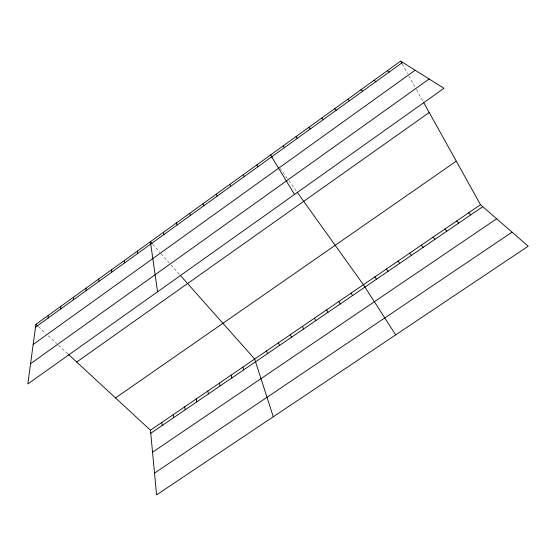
<?xml version="1.0" encoding="UTF-8"?>
<svg xmlns="http://www.w3.org/2000/svg" width="556" height="556" viewBox="0 0 556 556"><rect width="100%" height="100%" fill="white"/><g stroke="black" fill="none" stroke-linecap="round" stroke-linejoin="round"><path stroke-width="0.42" stroke-dasharray="2.78 2.08" d="M38.378 326.629L45.794 333.482M48.226 335.734L56.698 343.566M58.588 345.318L68.027 354.033M152.657 244.244L159.982 252.487M161.087 253.731L169.365 263.051M171.095 264.99L179.692 274.664M280.057 168.336L287.452 178.657M288.905 180.679L296.668 191.521M402.245 64.065L407.576 73.642M408.785 75.824L414.804 86.639M416.458 89.599L423.095 101.526"/><path stroke-width="0.83" d="M86.055 290.705L86.131 288.105M73.322 299.886L73.475 297.238M60.66 309.018L60.889 306.321M48.066 318.101L48.365 315.356M35.911 324.35L27.8 383.981L443.987 88.279L400.605 61.118L35.911 324.35L37.766 326.059M35.528 327.143L402.62 62.383M33.179 344.456L415.13 70.216M30.559 363.721L429.149 78.987M76.679 362.039L429.204 112.507M115.516 397.936L456.288 161.164M150.461 430.233L480.53 204.712L528.2 246.197L156.583 494.882L150.461 430.233L68.645 354.61M150.745 433.305L482.782 206.672M152.539 452.236L496.675 218.758M154.519 473.121L512.069 232.158M387.289 70.73L389.214 72.051M374.049 80.286L375.877 81.669M360.872 89.794L362.609 91.233M347.771 99.26L349.411 100.754M468.583 212.879L470.751 214.88M456.684 221.01L458.783 223.053M334.726 108.67L336.283 110.227M444.842 229.1L446.864 231.185M433.048 237.155L435 239.282M321.757 118.032L323.224 119.644M152.094 243.611L150.405 241.707L157.556 291.789M180.255 275.296L254.669 359.03L273.281 416.785M421.316 245.175L423.192 247.344M308.851 127.345L310.227 129.02M409.633 253.161L411.44 255.364M397.999 261.105L399.736 263.356M296.007 136.616L297.3 138.34M386.42 269.014L388.088 271.307M272.03 157.119L270.522 155.013L294.569 194.44M297.168 192.223L363.422 284.728L395.684 334.879M374.897 276.888L376.488 279.223M283.233 145.839L284.436 147.618M351.107 293.144L352.56 295.556M338.847 301.519L340.223 303.972M400.605 61.118L401.835 63.328M423.505 102.255L480.53 204.712M256.886 164.854L257.914 166.751M326.65 309.852L327.957 312.347M314.508 318.15L315.745 320.687M243.32 174.647L244.258 176.599M302.429 326.4L303.59 328.978M229.83 184.383L230.677 186.392M290.406 334.615L291.497 337.235M278.438 342.795L279.459 345.45M216.416 194.065L217.174 196.129M266.526 350.933L267.478 353.63M203.072 203.698L203.746 205.817M242.875 367.092L243.688 369.865M189.798 213.275L190.388 215.457M231.129 375.112L231.88 377.927M219.446 383.098L220.12 385.954M176.599 222.803L177.1 225.034M207.812 391.049L208.424 393.94M196.233 398.958L196.782 401.884M163.464 232.283L163.881 234.569M184.71 406.832L185.19 409.793M173.236 414.672L173.66 417.667M161.824 422.47L162.178 425.507M137.415 251.09L137.666 253.48M124.488 260.416L124.662 262.863M111.638 269.695L111.721 272.19M98.85 278.924L98.857 281.468"/></g></svg>
